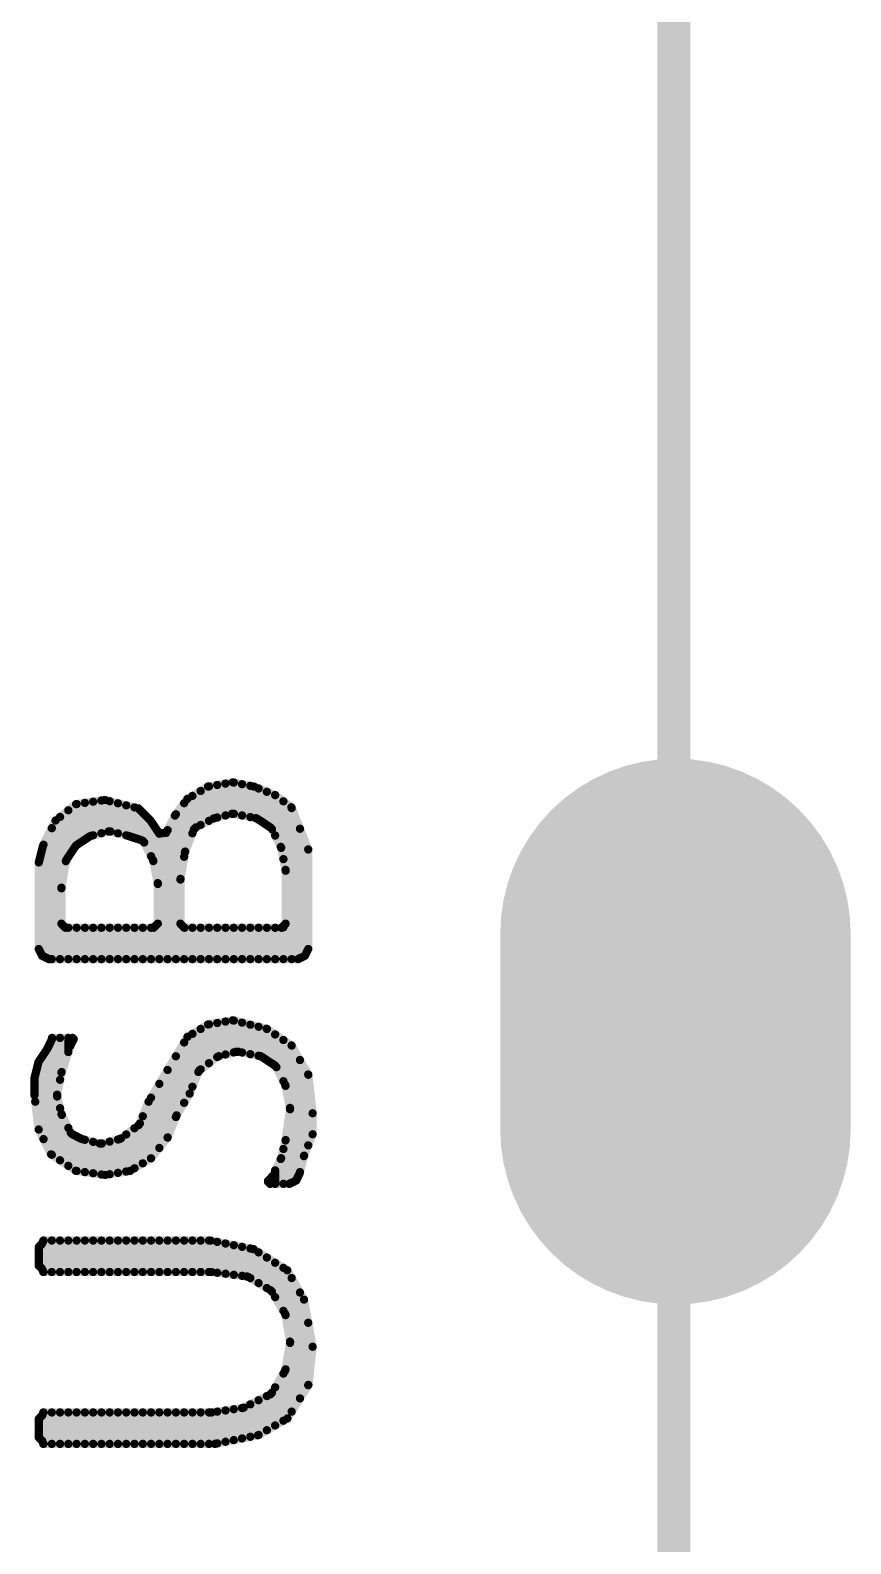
# Model space of a CAD drawing. Extents: x 17.6 to 58.9, y 21.2 to 90.7.
# Drawn here: x 38.999 to 41.518, y 26.027 to 30.675 of the extents above; entities that cross this region are included whole.
import ezdxf

# ---------------------------------------------------------------- set-up
doc = ezdxf.new("R2010")
doc.units = 0
doc.header["$MEASUREMENT"] = 0
doc.layers.get('0').update_dxf_attribs({"linetype": 'CONTINUOUS'})
doc.layers.add('SILKTOP_PHO', color=251, linetype='CONTINUOUS')

# ---------------------------------------------------------------- blocks, each defined once
blk = doc.blocks.new('ROUND_1')
at = {"const_width": 0.0127}
blk.add_lwpolyline([(-0.00635, 0, 1), (0.00635, 0, 1)], format="xyb", close=True, dxfattribs=at)
blk = doc.blocks.new('OBLONG_266')
at = {"const_width": 1.076196}
blk.add_lwpolyline([(0, 0.299974), (0, -0.299974)], dxfattribs=at)
at = {"const_width": 0.538098}
for points in [[(-0.269048, 0.299974, 1), (0.269048, 0.299974, 1)], [(-0.269048, -0.299974, 1), (0.269048, -0.299974, 1)]]:
    blk.add_lwpolyline(points, format="xyb", close=True, dxfattribs=at)

msp = doc.modelspace()

# ---------------------------------------------------------------- linework, layer by layer
at = {"layer": 'SILKTOP_PHO'}
for points, const_width in [([(40.975026, 32.29991), (40.975026, 24.99995)], 0.1016), ([(39.545006, 28.352496), (39.481506, 28.314396)], 0.0254), ([(39.5224, 28.234386), (39.5224, 28.33878)], 0.0254), ([(39.62146, 28.365196), (39.545006, 28.352496)], 0.0254), ([(39.5478, 28.247086), (39.5478, 28.35275)], 0.0254), ([(39.5732, 28.257246), (39.5732, 28.357068)], 0.0254), ([(39.5986, 28.263596), (39.5986, 28.361386)], 0.0254), ([(39.685722, 28.352242), (39.62146, 28.365196)], 0.0254), ([(39.624, 28.268676), (39.624, 28.364688)], 0.0254), ([(39.6494, 28.263596), (39.6494, 28.359608)], 0.0254), ([(39.6748, 28.258516), (39.6748, 28.354528)], 0.0254), ([(39.750746, 28.326334), (39.685722, 28.352242)], 0.0254), ([(39.7002, 28.250642), (39.7002, 28.3464)], 0.0254), ([(39.139876, 28.298394), (39.076884, 28.248102)], 0.0254), ([(39.228522, 28.311094), (39.139876, 28.298394)], 0.0254), ([(39.1414, 28.17241), (39.1414, 28.298648)], 0.0254), ([(39.1668, 28.189174), (39.1668, 28.302204)], 0.0254), ([(39.1922, 28.202636), (39.1922, 28.30576)], 0.0254), ([(39.2176, 28.208986), (39.2176, 28.309316)], 0.0254), ([(39.331138, 28.28544), (39.228522, 28.311094)], 0.0254), ([(39.243, 28.214828), (39.243, 28.307284)], 0.0254), ([(39.2684, 28.208732), (39.2684, 28.300934)], 0.0254), ([(39.2938, 28.202382), (39.2938, 28.294584)], 0.0254), ([(39.481506, 28.314396), (39.443152, 28.263088)], 0.0254), ([(39.4716, 28.136596), (39.4716, 28.301188)], 0.0254), ([(39.497, 28.208732), (39.497, 28.32354)], 0.0254), ([(39.7256, 28.233878), (39.7256, 28.33624)], 0.0254), ([(39.800784, 28.288742), (39.750746, 28.326334)], 0.0254), ([(39.751, 28.201874), (39.751, 28.32608)], 0.0254), ([(39.7764, 28.129484), (39.7764, 28.30703)], 0.0254), ([(39.076884, 28.248102), (39.038276, 28.170632)], 0.0254), ([(39.0906, 27.822398), (39.0906, 28.259024)], 0.0254), ([(39.116, 28.136342), (39.116, 28.279344)], 0.0254), ([(39.3192, 28.194508), (39.3192, 28.288234)], 0.0254), ([(39.368222, 28.248102), (39.331138, 28.28544)], 0.0254), ([(39.3446, 28.185618), (39.3446, 28.271724)], 0.0254), ([(39.394638, 28.208732), (39.368222, 28.248102)], 0.0254), ([(39.443152, 28.263088), (39.416482, 28.210002)], 0.0254), ([(39.4462, 27.822398), (39.4462, 28.267152)], 0.0254), ([(39.507668, 28.22702), (39.562024, 28.254198)], 0.0254), ([(39.562024, 28.254198), (39.564564, 28.25496)], 0.0254), ([(39.564564, 28.25496), (39.618666, 28.268676)], 0.0254), ([(39.618666, 28.268676), (39.624254, 28.268676)], 0.0254), ([(39.624254, 28.268676), (39.691818, 28.255214)], 0.0254), ([(39.691818, 28.255214), (39.69639, 28.253182)], 0.0254), ([(39.69639, 28.253182), (39.73703, 28.226258)], 0.0254), ([(39.8526, 28.159202), (39.800784, 28.288742)], 0.0254), ([(39.8018, 27.822398), (39.8018, 28.286202)], 0.0254), ([(39.0652, 27.822398), (39.0652, 28.22448)], 0.0254), ([(39.181532, 28.19908), (39.185596, 28.200858)], 0.0254), ([(39.185596, 28.200858), (39.239698, 28.21432)], 0.0254), ([(39.239698, 28.21432), (39.245794, 28.21432)], 0.0254), ([(39.245794, 28.21432), (39.299896, 28.200858)], 0.0254), ([(39.299896, 28.200858), (39.300912, 28.200604)], 0.0254), ([(39.300912, 28.200604), (39.341552, 28.187142)], 0.0254), ([(39.37, 28.138374), (39.37, 28.245562)], 0.0254), ([(39.416482, 28.210002), (39.394638, 28.208732)], 0.0254), ([(39.3954, 27.822398), (39.3954, 28.207462)], 0.0254), ([(39.4208, 27.822398), (39.4208, 28.218384)], 0.0254), ([(39.474648, 28.152598), (39.501572, 28.220416)], 0.0254), ([(39.501572, 28.220416), (39.507668, 28.22702)], 0.0254), ([(39.73703, 28.226258), (39.741348, 28.221432)], 0.0254), ([(39.741348, 28.221432), (39.768272, 28.167076)], 0.0254), ([(39.8272, 27.825192), (39.8272, 28.222702)], 0.0254), ([(39.038276, 28.170632), (39.025322, 28.119324)], 0.0254), ([(39.0398, 27.830526), (39.0398, 28.17368)], 0.0254), ([(39.110412, 28.12796), (39.13759, 28.1686)], 0.0254), ([(39.13759, 28.1686), (39.140892, 28.172156)], 0.0254), ([(39.140892, 28.172156), (39.181532, 28.19908)], 0.0254), ([(39.341552, 28.187142), (39.348918, 28.180792)], 0.0254), ([(39.348918, 28.180792), (39.375842, 28.12669)], 0.0254), ([(39.768272, 28.167076), (39.769542, 28.164028)], 0.0254), ([(39.769542, 28.164028), (39.783004, 28.096464)], 0.0254), ([(39.8526, 27.853386), (39.8526, 28.159202)], 0.0254), ([(39.025322, 28.119324), (39.025322, 27.853386)], 0.0254), ([(39.094918, 28.041854), (39.10838, 28.123134)], 0.0254), ([(39.10838, 28.123134), (39.110412, 28.12796)], 0.0254), ([(39.375842, 28.12669), (39.377112, 28.123388)], 0.0254), ([(39.377112, 28.123388), (39.390574, 28.055824)], 0.0254), ([(39.460424, 28.068778), (39.473886, 28.150058)], 0.0254), ([(39.473886, 28.150058), (39.474648, 28.152598)], 0.0254), ([(39.46017, 28.066746), (39.460424, 28.068778)], 0.0254), ([(39.46017, 27.931364), (39.46017, 28.066746)], 0.0254), ([(39.783004, 28.096464), (39.783258, 28.093924)], 0.0254), ([(39.783258, 28.093924), (39.783258, 27.931364)], 0.0254), ([(39.094664, 28.039822), (39.094918, 28.041854)], 0.0254), ([(39.094664, 27.931364), (39.094664, 28.039822)], 0.0254), ([(39.390574, 28.055824), (39.390828, 28.053284)], 0.0254), ([(39.390828, 28.053284), (39.390828, 27.931364)], 0.0254), ([(39.107364, 27.918664), (39.094664, 27.931364)], 0.0254), ([(39.390828, 27.931364), (39.378128, 27.918664)], 0.0254), ([(39.47287, 27.918664), (39.46017, 27.931364)], 0.0254), ([(39.783258, 27.931364), (39.770558, 27.918664)], 0.0254), ([(39.378128, 27.918664), (39.107364, 27.918664)], 0.0254), ([(39.116, 27.822398), (39.116, 27.918664)], 0.0254), ([(39.1414, 27.822398), (39.1414, 27.918664)], 0.0254), ([(39.1668, 27.822398), (39.1668, 27.918664)], 0.0254), ([(39.1922, 27.822398), (39.1922, 27.918664)], 0.0254), ([(39.2176, 27.822398), (39.2176, 27.918664)], 0.0254), ([(39.243, 27.822398), (39.243, 27.918664)], 0.0254), ([(39.2684, 27.822398), (39.2684, 27.918664)], 0.0254), ([(39.2938, 27.822398), (39.2938, 27.918664)], 0.0254), ([(39.3192, 27.822398), (39.3192, 27.918664)], 0.0254), ([(39.3446, 27.822398), (39.3446, 27.918664)], 0.0254), ([(39.37, 27.822398), (39.37, 27.918664)], 0.0254), ([(39.4716, 27.822398), (39.4716, 27.918918)], 0.0254), ([(39.770558, 27.918664), (39.47287, 27.918664)], 0.0254), ([(39.497, 27.822398), (39.497, 27.918664)], 0.0254), ([(39.5224, 27.822398), (39.5224, 27.918664)], 0.0254), ([(39.5478, 27.822398), (39.5478, 27.918664)], 0.0254), ([(39.5732, 27.822398), (39.5732, 27.918664)], 0.0254), ([(39.5986, 27.822398), (39.5986, 27.918664)], 0.0254), ([(39.624, 27.822398), (39.624, 27.918664)], 0.0254), ([(39.6494, 27.822398), (39.6494, 27.918664)], 0.0254), ([(39.6748, 27.822398), (39.6748, 27.918664)], 0.0254), ([(39.7002, 27.822398), (39.7002, 27.918664)], 0.0254), ([(39.7256, 27.822398), (39.7256, 27.918664)], 0.0254), ([(39.751, 27.822398), (39.751, 27.918664)], 0.0254), ([(39.7764, 27.822398), (39.7764, 27.920188)], 0.0254), ([(39.025322, 27.853386), (39.035736, 27.832558)], 0.0254), ([(39.035736, 27.832558), (39.05631, 27.822398)], 0.0254), ([(39.821612, 27.822398), (39.842186, 27.832558)], 0.0254), ([(39.842186, 27.832558), (39.8526, 27.853386)], 0.0254), ([(39.05631, 27.822398), (39.821612, 27.822398)], 0.0254), ([(39.545006, 27.621738), (39.482014, 27.583892)], 0.0254), ([(39.5224, 27.483816), (39.5224, 27.608022)], 0.0254), ([(39.621206, 27.634438), (39.545006, 27.621738)], 0.0254), ([(39.5478, 27.502866), (39.5478, 27.621992)], 0.0254), ([(39.5732, 27.521916), (39.5732, 27.62631)], 0.0254), ([(39.5986, 27.529536), (39.5986, 27.630628)], 0.0254), ([(39.724838, 27.60853), (39.621206, 27.634438)], 0.0254), ([(39.624, 27.535886), (39.624, 27.633676)], 0.0254), ([(39.6494, 27.535632), (39.6494, 27.627326)], 0.0254), ([(39.6748, 27.530552), (39.6748, 27.620976)], 0.0254), ([(39.7002, 27.525472), (39.7002, 27.614626)], 0.0254), ([(39.801546, 27.557222), (39.724838, 27.60853)], 0.0254), ([(39.7256, 27.51201), (39.7256, 27.607768)], 0.0254), ([(39.064692, 27.573986), (39.05123, 27.546808)], 0.0254), ([(39.065962, 27.579574), (39.064692, 27.573986)], 0.0254), ([(39.0652, 27.221688), (39.0652, 27.575002)], 0.0254), ([(39.129208, 27.580336), (39.065962, 27.580336)], 0.0254), ([(39.065962, 27.580336), (39.065962, 27.579574)], 0.0254), ([(39.0906, 27.451812), (39.0906, 27.580336)], 0.0254), ([(39.095426, 27.475434), (39.122604, 27.55646)], 0.0254), ([(39.116, 27.537156), (39.116, 27.580336)], 0.0254), ([(39.122604, 27.55646), (39.123112, 27.558238)], 0.0254), ([(39.123112, 27.558238), (39.13251, 27.577034)], 0.0254), ([(39.13251, 27.577034), (39.129208, 27.580336)], 0.0254), ([(39.482014, 27.583892), (39.36238, 27.384502)], 0.0254), ([(39.4716, 27.3812), (39.4716, 27.566366)], 0.0254), ([(39.497, 27.430476), (39.497, 27.592782)], 0.0254), ([(39.751, 27.495246), (39.751, 27.591004)], 0.0254), ([(39.7764, 27.447494), (39.7764, 27.573986)], 0.0254), ([(39.852854, 27.467306), (39.801546, 27.557222)], 0.0254), ([(39.8018, 27.135836), (39.8018, 27.556968)], 0.0254), ([(39.02456, 27.506676), (39.01186, 27.45613)], 0.0254), ([(39.050468, 27.545538), (39.02456, 27.506676)], 0.0254), ([(39.0398, 27.269694), (39.0398, 27.529536)], 0.0254), ([(39.05123, 27.546808), (39.050468, 27.545538)], 0.0254), ([(39.4462, 27.337512), (39.4462, 27.523948)], 0.0254), ([(39.519352, 27.48153), (39.573454, 27.52217)], 0.0254), ([(39.573454, 27.52217), (39.578026, 27.524202)], 0.0254), ([(39.578026, 27.524202), (39.632128, 27.537918)], 0.0254), ([(39.632128, 27.537918), (39.637716, 27.537918)], 0.0254), ([(39.637716, 27.537918), (39.70528, 27.524456)], 0.0254), ([(39.70528, 27.524456), (39.709852, 27.522424)], 0.0254), ([(39.709852, 27.522424), (39.750492, 27.4955)], 0.0254), ([(39.8272, 27.168348), (39.8272, 27.512518)], 0.0254), ([(39.01186, 27.45613), (39.01186, 27.404568)], 0.0254), ([(39.0144, 27.384502), (39.0144, 27.46629)], 0.0254), ([(39.081456, 27.406092), (39.094918, 27.47391)], 0.0254), ([(39.094918, 27.47391), (39.095426, 27.475434)], 0.0254), ([(39.4208, 27.274266), (39.4208, 27.481784)], 0.0254), ([(39.488618, 27.409394), (39.515288, 27.475942)], 0.0254), ([(39.515288, 27.475942), (39.519352, 27.48153)], 0.0254), ([(39.750492, 27.4955), (39.75481, 27.490674)], 0.0254), ([(39.75481, 27.490674), (39.781988, 27.436318)], 0.0254), ([(39.8526, 27.25039), (39.8526, 27.468068)], 0.0254), ([(39.866062, 27.348942), (39.852854, 27.467306)], 0.0254), ([(39.3954, 27.242516), (39.3954, 27.439366)], 0.0254), ([(39.448486, 27.342592), (39.488618, 27.409394)], 0.0254), ([(39.781988, 27.436318), (39.783004, 27.43327)], 0.0254), ([(39.783004, 27.43327), (39.796466, 27.365452)], 0.0254), ([(39.01186, 27.404568), (39.025068, 27.299158)], 0.0254), ([(39.08171, 27.400504), (39.081456, 27.406092)], 0.0254), ([(39.095172, 27.346402), (39.08171, 27.400504)], 0.0254), ([(39.0906, 27.20467), (39.0906, 27.36469)], 0.0254), ([(39.36238, 27.384502), (39.33571, 27.3177)], 0.0254), ([(39.37, 27.210766), (39.37, 27.396948)], 0.0254), ([(39.796466, 27.365452), (39.79672, 27.363166)], 0.0254), ([(39.79672, 27.363166), (39.79672, 27.361388)], 0.0254), ([(39.096188, 27.343862), (39.095172, 27.346402)], 0.0254), ([(39.123112, 27.28976), (39.096188, 27.343862)], 0.0254), ([(39.33571, 27.3177), (39.331646, 27.312366)], 0.0254), ([(39.3446, 27.195272), (39.3446, 27.339798)], 0.0254), ([(39.421054, 27.274774), (39.44747, 27.340814)], 0.0254), ([(39.44747, 27.340814), (39.448486, 27.342592)], 0.0254), ([(39.79672, 27.361388), (39.783258, 27.266646)], 0.0254), ([(39.866062, 27.284426), (39.866062, 27.348942)], 0.0254), ([(39.025068, 27.299158), (39.063168, 27.222958)], 0.0254), ([(39.116, 27.187652), (39.116, 27.303984)], 0.0254), ([(39.128954, 27.284172), (39.123112, 27.28976)], 0.0254), ([(39.155878, 27.270456), (39.128954, 27.284172)], 0.0254), ([(39.1414, 27.171904), (39.1414, 27.277822)], 0.0254), ([(39.158418, 27.269694), (39.155878, 27.270456)], 0.0254), ([(39.21252, 27.255978), (39.158418, 27.269694)], 0.0254), ([(39.272972, 27.269694), (39.21887, 27.255978)], 0.0254), ([(39.277544, 27.271726), (39.272972, 27.269694)], 0.0254), ([(39.331646, 27.312366), (39.277544, 27.271726)], 0.0254), ([(39.2938, 27.170126), (39.2938, 27.283918)], 0.0254), ([(39.3192, 27.180032), (39.3192, 27.302968)], 0.0254), ([(39.369746, 27.210512), (39.421054, 27.274774)], 0.0254), ([(39.8399, 27.218894), (39.866062, 27.284426)], 0.0254), ([(39.1668, 27.168348), (39.1668, 27.267408)], 0.0254), ([(39.1922, 27.164792), (39.1922, 27.261058)], 0.0254), ([(39.21887, 27.255978), (39.21252, 27.255978)], 0.0254), ([(39.2176, 27.160982), (39.2176, 27.255724)], 0.0254), ([(39.243, 27.161744), (39.243, 27.262074)], 0.0254), ([(39.2684, 27.166062), (39.2684, 27.268424)], 0.0254), ([(39.783004, 27.265376), (39.769288, 27.21102)], 0.0254), ([(39.7764, 27.13228), (39.7764, 27.239214)], 0.0254), ([(39.783258, 27.266646), (39.783004, 27.265376)], 0.0254), ([(39.063168, 27.222958), (39.139114, 27.172158)], 0.0254), ([(39.305992, 27.172158), (39.369746, 27.210512)], 0.0254), ([(39.768272, 27.20848), (39.741348, 27.154378)], 0.0254), ([(39.769288, 27.21102), (39.768272, 27.20848)], 0.0254), ([(39.826184, 27.164538), (39.839392, 27.21737)], 0.0254), ([(39.839392, 27.21737), (39.8399, 27.218894)], 0.0254), ([(39.139114, 27.172158), (39.22903, 27.159458)], 0.0254), ([(39.22903, 27.159458), (39.305992, 27.172158)], 0.0254), ([(39.739062, 27.151076), (39.729156, 27.141424)], 0.0254), ([(39.729156, 27.141424), (39.729156, 27.138376)], 0.0254), ([(39.729156, 27.138376), (39.735252, 27.13228)], 0.0254), ([(39.735252, 27.13228), (39.794688, 27.13228)], 0.0254), ([(39.741348, 27.154378), (39.739062, 27.151076)], 0.0254), ([(39.751, 27.13228), (39.751, 27.173682)], 0.0254), ([(39.794688, 27.13228), (39.815262, 27.14244)], 0.0254), ([(39.815262, 27.14244), (39.826184, 27.164538)], 0.0254), ([(39.035228, 26.94813), (39.025322, 26.938224)], 0.0254), ([(39.039038, 26.95702), (39.035228, 26.94813)], 0.0254), ([(39.55288, 26.958036), (39.039038, 26.958036)], 0.0254), ([(39.039038, 26.958036), (39.039038, 26.95702)], 0.0254), ([(39.0398, 26.861516), (39.0398, 26.958036)], 0.0254), ([(39.0652, 26.861516), (39.0652, 26.958036)], 0.0254), ([(39.0906, 26.861516), (39.0906, 26.958036)], 0.0254), ([(39.116, 26.861516), (39.116, 26.958036)], 0.0254), ([(39.1414, 26.861516), (39.1414, 26.958036)], 0.0254), ([(39.1668, 26.861516), (39.1668, 26.958036)], 0.0254), ([(39.1922, 26.861516), (39.1922, 26.958036)], 0.0254), ([(39.2176, 26.861516), (39.2176, 26.958036)], 0.0254), ([(39.243, 26.861516), (39.243, 26.958036)], 0.0254), ([(39.2684, 26.861516), (39.2684, 26.958036)], 0.0254), ([(39.2938, 26.861516), (39.2938, 26.958036)], 0.0254), ([(39.3192, 26.861516), (39.3192, 26.958036)], 0.0254), ([(39.3446, 26.861516), (39.3446, 26.958036)], 0.0254), ([(39.37, 26.861516), (39.37, 26.958036)], 0.0254), ([(39.3954, 26.861516), (39.3954, 26.958036)], 0.0254), ([(39.4208, 26.861516), (39.4208, 26.958036)], 0.0254), ([(39.4462, 26.861516), (39.4462, 26.958036)], 0.0254), ([(39.4716, 26.861516), (39.4716, 26.958036)], 0.0254), ([(39.497, 26.861516), (39.497, 26.958036)], 0.0254), ([(39.5224, 26.861516), (39.5224, 26.958036)], 0.0254), ([(39.5478, 26.861516), (39.5478, 26.958036)], 0.0254), ([(39.684706, 26.93162), (39.55288, 26.958036)], 0.0254), ([(39.5732, 26.85923), (39.5732, 26.953972)], 0.0254), ([(39.5986, 26.856182), (39.5986, 26.948892)], 0.0254), ([(39.025322, 26.938224), (39.025322, 26.881074)], 0.0254), ([(39.624, 26.85288), (39.624, 26.943812)], 0.0254), ([(39.6494, 26.849832), (39.6494, 26.938732)], 0.0254), ([(39.6748, 26.84272), (39.6748, 26.933652)], 0.0254), ([(39.788084, 26.86685), (39.684706, 26.93162)], 0.0254), ([(39.7002, 26.82748), (39.7002, 26.921714)], 0.0254), ([(39.7256, 26.81224), (39.7256, 26.905966)], 0.0254), ([(39.025322, 26.881074), (39.035228, 26.871422)], 0.0254), ([(39.035228, 26.871422), (39.039038, 26.862278)], 0.0254), ([(39.039038, 26.862278), (39.039038, 26.861516)], 0.0254), ([(39.039038, 26.861516), (39.55415, 26.861516)], 0.0254), ([(39.55415, 26.861516), (39.555674, 26.861516)], 0.0254), ([(39.555674, 26.861516), (39.663878, 26.8478)], 0.0254), ([(39.751, 26.7843), (39.751, 26.889964)], 0.0254), ([(39.7764, 26.742136), (39.7764, 26.874216)], 0.0254), ([(39.839646, 26.77668), (39.788084, 26.86685)], 0.0254), ([(39.663878, 26.8478), (39.668958, 26.846276)], 0.0254), ([(39.668958, 26.846276), (39.736522, 26.805636)], 0.0254), ([(39.736522, 26.805636), (39.74084, 26.801318)], 0.0254), ([(39.8018, 26.432764), (39.8018, 26.842974)], 0.0254), ([(39.74084, 26.801318), (39.78148, 26.7335)], 0.0254), ([(39.8272, 26.473404), (39.8272, 26.798524)], 0.0254), ([(39.866062, 26.6319), (39.839646, 26.77668)], 0.0254), ([(39.78148, 26.7335), (39.783004, 26.729182)], 0.0254), ([(39.783004, 26.729182), (39.79672, 26.647902)], 0.0254), ([(39.8526, 26.514044), (39.8526, 26.70556)], 0.0254), ([(39.79672, 26.643838), (39.783004, 26.562558)], 0.0254), ([(39.79672, 26.647902), (39.79672, 26.643838)], 0.0254), ([(39.853108, 26.514806), (39.866062, 26.6319)], 0.0254), ([(39.78148, 26.55824), (39.74084, 26.490422)], 0.0254), ([(39.7764, 26.404824), (39.7764, 26.549604)], 0.0254), ([(39.783004, 26.562558), (39.78148, 26.55824)], 0.0254), ([(39.73576, 26.485596), (39.65448, 26.444956)], 0.0254), ([(39.7256, 26.375614), (39.7256, 26.480516)], 0.0254), ([(39.74084, 26.490422), (39.73576, 26.485596)], 0.0254), ([(39.751, 26.390346), (39.751, 26.50744)], 0.0254), ([(39.788592, 26.411682), (39.853108, 26.514806)], 0.0254), ([(39.65067, 26.44394), (39.555928, 26.430224)], 0.0254), ([(39.5986, 26.340308), (39.5986, 26.43632)], 0.0254), ([(39.624, 26.345388), (39.624, 26.44013)], 0.0254), ([(39.6494, 26.350468), (39.6494, 26.443686)], 0.0254), ([(39.65448, 26.444956), (39.65067, 26.44394)], 0.0254), ([(39.6748, 26.355548), (39.6748, 26.455116)], 0.0254), ([(39.7002, 26.361136), (39.7002, 26.467816)], 0.0254), ([(39.035228, 26.420318), (39.025322, 26.410412)], 0.0254), ([(39.025322, 26.410412), (39.025322, 26.353262)], 0.0254), ([(39.039038, 26.429208), (39.035228, 26.420318)], 0.0254), ([(39.55415, 26.430224), (39.039038, 26.430224)], 0.0254), ([(39.039038, 26.430224), (39.039038, 26.429208)], 0.0254), ([(39.0398, 26.333704), (39.0398, 26.430224)], 0.0254), ([(39.0652, 26.333704), (39.0652, 26.430224)], 0.0254), ([(39.0906, 26.333704), (39.0906, 26.430224)], 0.0254), ([(39.116, 26.333704), (39.116, 26.430224)], 0.0254), ([(39.1414, 26.333704), (39.1414, 26.430224)], 0.0254), ([(39.1668, 26.333704), (39.1668, 26.430224)], 0.0254), ([(39.1922, 26.333704), (39.1922, 26.430224)], 0.0254), ([(39.2176, 26.333704), (39.2176, 26.430224)], 0.0254), ([(39.243, 26.333704), (39.243, 26.430224)], 0.0254), ([(39.2684, 26.333704), (39.2684, 26.430224)], 0.0254), ([(39.2938, 26.333704), (39.2938, 26.430224)], 0.0254), ([(39.3192, 26.333704), (39.3192, 26.430224)], 0.0254), ([(39.3446, 26.333704), (39.3446, 26.430224)], 0.0254), ([(39.37, 26.333704), (39.37, 26.430224)], 0.0254), ([(39.3954, 26.333704), (39.3954, 26.430224)], 0.0254), ([(39.4208, 26.333704), (39.4208, 26.430224)], 0.0254), ([(39.4462, 26.333704), (39.4462, 26.430224)], 0.0254), ([(39.4716, 26.333704), (39.4716, 26.430224)], 0.0254), ([(39.497, 26.333704), (39.497, 26.430224)], 0.0254), ([(39.5224, 26.333704), (39.5224, 26.430224)], 0.0254), ([(39.5478, 26.333704), (39.5478, 26.430224)], 0.0254), ([(39.555928, 26.430224), (39.55415, 26.430224)], 0.0254), ([(39.5732, 26.335228), (39.5732, 26.432764)], 0.0254), ([(39.698422, 26.36012), (39.788592, 26.411682)], 0.0254), ([(39.025322, 26.353262), (39.035228, 26.34361)], 0.0254), ([(39.035228, 26.34361), (39.039038, 26.33472)], 0.0254), ([(39.566342, 26.333704), (39.698422, 26.36012)], 0.0254), ([(39.039038, 26.33472), (39.039038, 26.333704)], 0.0254), ([(39.039038, 26.333704), (39.566342, 26.333704)], 0.0254)]:
    msp.add_lwpolyline(points, dxfattribs=dict(at, const_width=const_width))

# ---------------------------------------------------------------- block references
msp.add_blockref('OBLONG_266', (40.980106, 27.599894))
for p in [(39.5224, 28.33878), (39.545006, 28.352496), (39.5478, 28.35275), (39.5732, 28.357068), (39.5986, 28.361386), (39.62146, 28.365196), (39.624, 28.364688), (39.6494, 28.359608), (39.6748, 28.354528), (39.685722, 28.352242), (39.7002, 28.3464), (39.139876, 28.298394), (39.1414, 28.298648), (39.1668, 28.302204), (39.1922, 28.30576), (39.2176, 28.309316), (39.228522, 28.311094), (39.243, 28.307284), (39.2684, 28.300934), (39.2938, 28.294584), (39.4716, 28.301188), (39.481506, 28.314396), (39.497, 28.32354), (39.7256, 28.33624), (39.750746, 28.326334), (39.751, 28.32608), (39.7764, 28.30703), (39.076884, 28.248102), (39.0906, 28.259024), (39.116, 28.279344), (39.3192, 28.288234), (39.331138, 28.28544), (39.3446, 28.271724), (39.368222, 28.248102), (39.443152, 28.263088), (39.4462, 28.267152), (39.5478, 28.247086), (39.562024, 28.254198), (39.564564, 28.25496), (39.5732, 28.257246), (39.5986, 28.263596), (39.618666, 28.268676), (39.624, 28.268676), (39.624254, 28.268676), (39.6494, 28.263596), (39.6748, 28.258516), (39.691818, 28.255214), (39.69639, 28.253182), (39.7002, 28.250642), (39.800784, 28.288742), (39.8018, 28.286202), (39.0652, 28.22448), (39.185596, 28.200858), (39.1922, 28.202636), (39.2176, 28.208986), (39.239698, 28.21432), (39.243, 28.214828), (39.245794, 28.21432), (39.2684, 28.208732), (39.2938, 28.202382), (39.299896, 28.200858), (39.300912, 28.200604), (39.37, 28.245562), (39.394638, 28.208732), (39.3954, 28.207462), (39.416482, 28.210002), (39.4208, 28.218384), (39.497, 28.208732), (39.501572, 28.220416), (39.507668, 28.22702), (39.5224, 28.234386), (39.7256, 28.233878), (39.73703, 28.226258), (39.741348, 28.221432), (39.751, 28.201874), (39.8272, 28.222702), (39.038276, 28.170632), (39.0398, 28.17368), (39.13759, 28.1686), (39.140892, 28.172156), (39.1414, 28.17241), (39.1668, 28.189174), (39.181532, 28.19908), (39.3192, 28.194508), (39.341552, 28.187142), (39.3446, 28.185618), (39.348918, 28.180792), (39.768272, 28.167076), (39.769542, 28.164028), (39.8526, 28.159202), (39.8526, 28.159202), (39.025322, 28.119324), (39.10838, 28.123134), (39.110412, 28.12796), (39.116, 28.136342), (39.37, 28.138374), (39.375842, 28.12669), (39.377112, 28.123388), (39.4716, 28.136596), (39.473886, 28.150058), (39.474648, 28.152598), (39.7764, 28.129484), (39.46017, 28.066746), (39.460424, 28.068778), (39.783004, 28.096464), (39.783258, 28.093924), (39.783258, 28.093924), (39.094664, 28.039822), (39.094918, 28.041854), (39.390574, 28.055824), (39.390828, 28.053284), (39.390828, 28.053284), (39.094664, 27.931364), (39.390828, 27.931364), (39.46017, 27.931364), (39.783258, 27.931364), (39.107364, 27.918664), (39.116, 27.918664), (39.1414, 27.918664), (39.1668, 27.918664), (39.1922, 27.918664), (39.2176, 27.918664), (39.243, 27.918664), (39.2684, 27.918664), (39.2938, 27.918664), (39.3192, 27.918664), (39.3446, 27.918664), (39.37, 27.918664), (39.378128, 27.918664), (39.4716, 27.918918), (39.47287, 27.918664), (39.497, 27.918664), (39.5224, 27.918664), (39.5478, 27.918664), (39.5732, 27.918664), (39.5986, 27.918664), (39.624, 27.918664), (39.6494, 27.918664), (39.6748, 27.918664), (39.7002, 27.918664), (39.7256, 27.918664), (39.751, 27.918664), (39.770558, 27.918664), (39.7764, 27.920188), (39.025322, 27.853386), (39.035736, 27.832558), (39.0398, 27.830526), (39.842186, 27.832558), (39.8526, 27.853386), (39.05631, 27.822398), (39.0652, 27.822398), (39.0906, 27.822398), (39.116, 27.822398), (39.1414, 27.822398), (39.1668, 27.822398), (39.1922, 27.822398), (39.2176, 27.822398), (39.243, 27.822398), (39.2684, 27.822398), (39.2938, 27.822398), (39.3192, 27.822398), (39.3446, 27.822398), (39.37, 27.822398), (39.3954, 27.822398), (39.4208, 27.822398), (39.4462, 27.822398), (39.4716, 27.822398), (39.497, 27.822398), (39.5224, 27.822398), (39.5478, 27.822398), (39.5732, 27.822398), (39.5986, 27.822398), (39.624, 27.822398), (39.6494, 27.822398), (39.6748, 27.822398), (39.7002, 27.822398), (39.7256, 27.822398), (39.751, 27.822398), (39.7764, 27.822398), (39.8018, 27.822398), (39.821612, 27.822398), (39.8272, 27.825192), (39.5224, 27.608022), (39.545006, 27.621738), (39.545006, 27.621738), (39.5478, 27.621992), (39.5732, 27.62631), (39.5986, 27.630628), (39.621206, 27.634438), (39.624, 27.633676), (39.6494, 27.627326), (39.6748, 27.620976), (39.7002, 27.614626), (39.724838, 27.60853), (39.7256, 27.607768), (39.064692, 27.573986), (39.0652, 27.575002), (39.065962, 27.580336), (39.065962, 27.579574), (39.0906, 27.580336), (39.116, 27.580336), (39.122604, 27.55646), (39.123112, 27.558238), (39.129208, 27.580336), (39.13251, 27.577034), (39.4716, 27.566366), (39.482014, 27.583892), (39.497, 27.592782), (39.751, 27.591004), (39.7764, 27.573986), (39.801546, 27.557222), (39.8018, 27.556968), (39.02456, 27.506676), (39.0398, 27.529536), (39.050468, 27.545538), (39.05123, 27.546808), (39.116, 27.537156), (39.4462, 27.523948), (39.5478, 27.502866), (39.5732, 27.521916), (39.573454, 27.52217), (39.578026, 27.524202), (39.5986, 27.529536), (39.624, 27.535886), (39.632128, 27.537918), (39.637716, 27.537918), (39.6494, 27.535632), (39.6748, 27.530552), (39.7002, 27.525472), (39.70528, 27.524456), (39.709852, 27.522424), (39.7256, 27.51201), (39.8272, 27.512518), (39.01186, 27.45613), (39.0144, 27.46629), (39.094918, 27.47391), (39.095426, 27.475434), (39.4208, 27.481784), (39.515288, 27.475942), (39.519352, 27.48153), (39.5224, 27.483816), (39.750492, 27.4955), (39.751, 27.495246), (39.75481, 27.490674), (39.8526, 27.468068), (39.852854, 27.467306), (39.0906, 27.451812), (39.3954, 27.439366), (39.488618, 27.409394), (39.497, 27.430476), (39.7764, 27.447494), (39.781988, 27.436318), (39.783004, 27.43327), (39.01186, 27.404568), (39.0144, 27.384502), (39.081456, 27.406092), (39.08171, 27.400504), (39.0906, 27.36469), (39.36238, 27.384502), (39.37, 27.396948), (39.4716, 27.3812), (39.796466, 27.365452), (39.79672, 27.363166), (39.095172, 27.346402), (39.096188, 27.343862), (39.33571, 27.3177), (39.3446, 27.339798), (39.4462, 27.337512), (39.44747, 27.340814), (39.448486, 27.342592), (39.79672, 27.361388), (39.866062, 27.348942), (39.866062, 27.348942), (39.025068, 27.299158), (39.0398, 27.269694), (39.116, 27.303984), (39.123112, 27.28976), (39.128954, 27.284172), (39.1414, 27.277822), (39.155878, 27.270456), (39.158418, 27.269694), (39.272972, 27.269694), (39.277544, 27.271726), (39.2938, 27.283918), (39.3192, 27.302968), (39.331646, 27.312366), (39.4208, 27.274266), (39.421054, 27.274774), (39.866062, 27.284426), (39.1668, 27.267408), (39.1922, 27.261058), (39.21252, 27.255978), (39.2176, 27.255724), (39.21887, 27.255978), (39.243, 27.262074), (39.2684, 27.268424), (39.3954, 27.242516), (39.7764, 27.239214), (39.783004, 27.265376), (39.783258, 27.266646), (39.8526, 27.25039), (39.063168, 27.222958), (39.0652, 27.221688), (39.0906, 27.20467), (39.116, 27.187652), (39.3192, 27.180032), (39.3446, 27.195272), (39.369746, 27.210512), (39.37, 27.210766), (39.768272, 27.20848), (39.769288, 27.21102), (39.839392, 27.21737), (39.8399, 27.218894), (39.139114, 27.172158), (39.1414, 27.171904), (39.1668, 27.168348), (39.1922, 27.164792), (39.2176, 27.160982), (39.22903, 27.159458), (39.243, 27.161744), (39.2684, 27.166062), (39.2938, 27.170126), (39.305992, 27.172158), (39.729156, 27.141424), (39.729156, 27.138376), (39.735252, 27.13228), (39.739062, 27.151076), (39.741348, 27.154378), (39.751, 27.173682), (39.751, 27.13228), (39.7764, 27.13228), (39.794688, 27.13228), (39.8018, 27.135836), (39.815262, 27.14244), (39.826184, 27.164538), (39.8272, 27.168348), (39.035228, 26.94813), (39.039038, 26.958036), (39.039038, 26.95702), (39.0398, 26.958036), (39.0652, 26.958036), (39.0906, 26.958036), (39.116, 26.958036), (39.1414, 26.958036), (39.1668, 26.958036), (39.1922, 26.958036), (39.2176, 26.958036), (39.243, 26.958036), (39.2684, 26.958036), (39.2938, 26.958036), (39.3192, 26.958036), (39.3446, 26.958036), (39.37, 26.958036), (39.3954, 26.958036), (39.4208, 26.958036), (39.4462, 26.958036), (39.4716, 26.958036), (39.497, 26.958036), (39.5224, 26.958036), (39.5478, 26.958036), (39.55288, 26.958036), (39.5732, 26.953972), (39.5986, 26.948892), (39.025322, 26.938224), (39.624, 26.943812), (39.6494, 26.938732), (39.6748, 26.933652), (39.684706, 26.93162), (39.7002, 26.921714), (39.7256, 26.905966), (39.025322, 26.881074), (39.035228, 26.871422), (39.039038, 26.862278), (39.039038, 26.861516), (39.0398, 26.861516), (39.0652, 26.861516), (39.0906, 26.861516), (39.116, 26.861516), (39.1414, 26.861516), (39.1668, 26.861516), (39.1922, 26.861516), (39.2176, 26.861516), (39.243, 26.861516), (39.2684, 26.861516), (39.2938, 26.861516), (39.3192, 26.861516), (39.3446, 26.861516), (39.37, 26.861516), (39.3954, 26.861516), (39.4208, 26.861516), (39.4462, 26.861516), (39.4716, 26.861516), (39.497, 26.861516), (39.5224, 26.861516), (39.5478, 26.861516), (39.55415, 26.861516), (39.555674, 26.861516), (39.5732, 26.85923), (39.5986, 26.856182), (39.624, 26.85288), (39.751, 26.889964), (39.7764, 26.874216), (39.788084, 26.86685), (39.6494, 26.849832), (39.663878, 26.8478), (39.668958, 26.846276), (39.6748, 26.84272), (39.7002, 26.82748), (39.7256, 26.81224), (39.736522, 26.805636), (39.8018, 26.842974), (39.74084, 26.801318), (39.751, 26.7843), (39.8272, 26.798524), (39.839646, 26.77668), (39.7764, 26.742136), (39.78148, 26.7335), (39.783004, 26.729182), (39.8526, 26.70556), (39.79672, 26.647902), (39.79672, 26.643838), (39.866062, 26.6319), (39.866062, 26.6319), (39.7764, 26.549604), (39.78148, 26.55824), (39.783004, 26.562558), (39.7256, 26.480516), (39.73576, 26.485596), (39.74084, 26.490422), (39.751, 26.50744), (39.8526, 26.514044), (39.853108, 26.514806), (39.5986, 26.43632), (39.624, 26.44013), (39.6494, 26.443686), (39.65067, 26.44394), (39.65448, 26.444956), (39.6748, 26.455116), (39.7002, 26.467816), (39.8272, 26.473404), (39.025322, 26.410412), (39.035228, 26.420318), (39.039038, 26.430224), (39.039038, 26.429208), (39.0398, 26.430224), (39.0652, 26.430224), (39.0906, 26.430224), (39.116, 26.430224), (39.1414, 26.430224), (39.1668, 26.430224), (39.1922, 26.430224), (39.2176, 26.430224), (39.243, 26.430224), (39.2684, 26.430224), (39.2938, 26.430224), (39.3192, 26.430224), (39.3446, 26.430224), (39.37, 26.430224), (39.3954, 26.430224), (39.4208, 26.430224), (39.4462, 26.430224), (39.4716, 26.430224), (39.497, 26.430224), (39.5224, 26.430224), (39.5478, 26.430224), (39.55415, 26.430224), (39.555928, 26.430224), (39.5732, 26.432764), (39.751, 26.390346), (39.7764, 26.404824), (39.788592, 26.411682), (39.8018, 26.432764), (39.025322, 26.353262), (39.035228, 26.34361), (39.5986, 26.340308), (39.624, 26.345388), (39.6494, 26.350468), (39.6748, 26.355548), (39.698422, 26.36012), (39.7002, 26.361136), (39.7256, 26.375614), (39.039038, 26.33472), (39.039038, 26.333704), (39.0398, 26.333704), (39.0652, 26.333704), (39.0906, 26.333704), (39.116, 26.333704), (39.1414, 26.333704), (39.1668, 26.333704), (39.1922, 26.333704), (39.2176, 26.333704), (39.243, 26.333704), (39.2684, 26.333704), (39.2938, 26.333704), (39.3192, 26.333704), (39.3446, 26.333704), (39.37, 26.333704), (39.3954, 26.333704), (39.4208, 26.333704), (39.4462, 26.333704), (39.4716, 26.333704), (39.497, 26.333704), (39.5224, 26.333704), (39.5478, 26.333704), (39.566342, 26.333704), (39.5732, 26.335228)]:
    msp.add_blockref('ROUND_1', p, dxfattribs=at)

doc.saveas('drawing.dxf')
